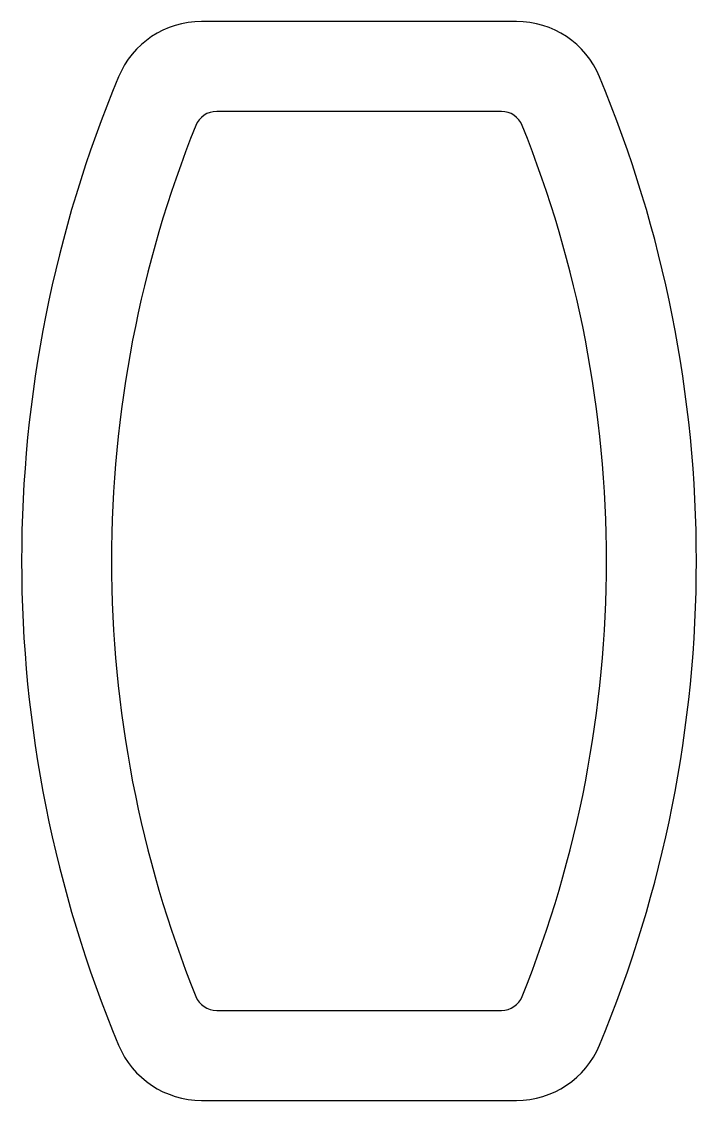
# Model space of a CAD drawing. Extents: x 614.8 to 622.3, y 570.3 to 582.3.
import ezdxf

# ---------------------------------------------------------------- set-up
doc = ezdxf.new("R2010")
doc.units = 0
doc.layers.get('0').update_dxf_attribs({"linetype": 'CONTINUOUS'})

msp = doc.modelspace()

# ---------------------------------------------------------------- linework, layer by layer
for p, q in [((620.281, 582.292), (616.781, 582.292)), ((620.113, 581.292), (616.949, 581.292)), ((616.949, 571.292), (620.113, 571.292)), ((616.781, 570.292), (620.281, 570.292))]:
    msp.add_line(p, q)
for centre, radius, start, end in [((616.781, 581.292), 1, 90, 157.3801), ((620.281, 581.292), 1, 22.6199, 90), ((628.781, 576.292), 14, 157.3801, 202.6199), ((608.281, 576.292), 14, 337.3801, 22.6199), ((616.949, 581.042), 0.25, 90, 158.1271), ((620.113, 581.042), 0.25, 21.8729, 90), ((628.781, 576.292), 13, 158.1271, 201.8729), ((608.281, 576.292), 13, 338.1271, 21.8729), ((616.949, 571.542), 0.25, 201.8729, 270), ((620.113, 571.542), 0.25, 270, 338.1271), ((616.781, 571.292), 1, 202.6199, 270), ((620.281, 571.292), 1, 270, 337.3801)]:
    msp.add_arc(centre, radius, start, end)

doc.saveas('drawing.dxf')
